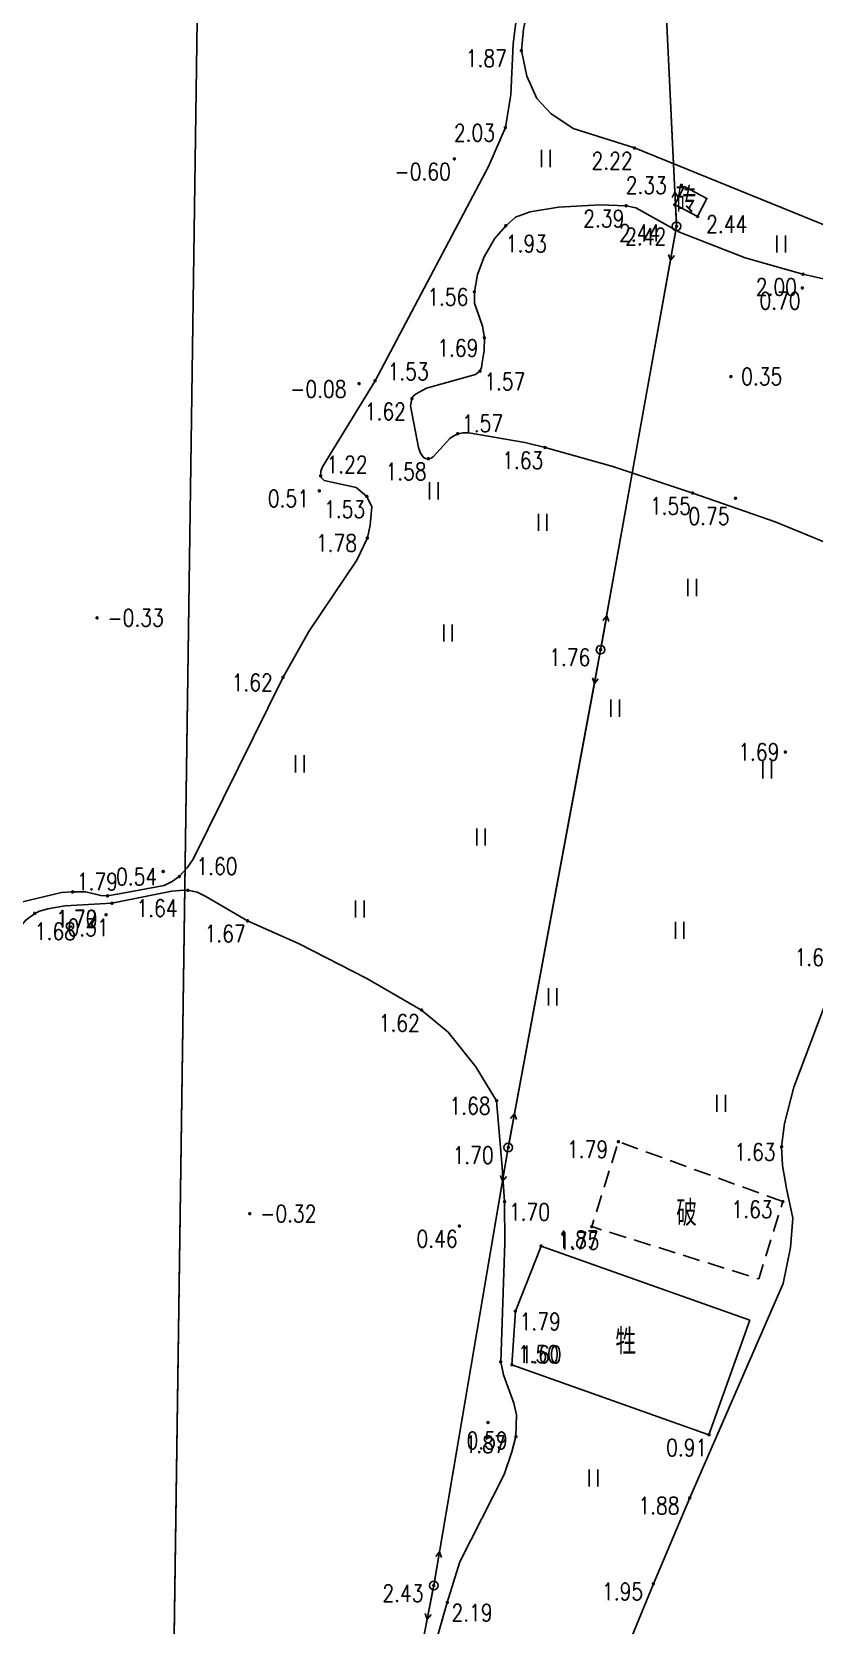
# Model space of a CAD drawing. Extents: x 500064 to 501389, y 2542464 to 2545400.
# Drawn here: x 500775.9 to 500821.5, y 2543728.4 to 2543821.3 of the extents above; entities that cross this region are included whole.
import ezdxf
from ezdxf.enums import TextEntityAlignment as Align

# ---------------------------------------------------------------- set-up
doc = ezdxf.new("R2010")
doc.units = 0
doc.header["$LTSCALE"] = 0.5
doc.linetypes.add('X5', pattern=[3, 2, -1])
doc.layers.get('0').update_dxf_attribs({"linetype": 'CONTINUOUS', "lineweight": 5})
doc.layers.add('GCD', color=8, linetype='CONTINUOUS')
doc.layers.add('地形图', color=8, linetype='CONTINUOUS')
doc.styles.add('HZ', font='romans.shx', dxfattribs={"width": 0.8, "bigfont": 'hztxt.shx'})
doc.linetypes.add('10421', pattern='A,2,[150,AAA.SHX,S=1,R=0,X=0,Y=1],1e-11', length=2)

# ---------------------------------------------------------------- blocks, each defined once
blk = doc.blocks.new('GC200')
at = {"linetype": 'Continuous', "const_width": 0.2, "flags": 128}
blk.add_lwpolyline([(-0.1, 0, 1), (0.1, 0, 1)], format="xyb", close=True, dxfattribs=at)
blk = doc.blocks.new('gc013b')
at = {"linetype": 'Continuous'}
blk.add_line((0.5, 0), (4, 0), dxfattribs=at)
at = {"linetype": 'Continuous', "flags": 128}
blk.add_lwpolyline([(3.39, 0.35), (4, 0), (3.39, -0.35)], dxfattribs=at)
blk = doc.blocks.new('gc170')
at = {"linetype": 'Continuous'}
blk.add_circle((0, 0), 0.5, dxfattribs=at)
blk = doc.blocks.new('gc121')
for p, q in [((-0.5, -1), (-0.5, 1)), ((0.5, -1), (0.5, 1))]:
    blk.add_line(p, q)

msp = doc.modelspace()

# ---------------------------------------------------------------- linework, layer by layer
at = {"layer": '地形图', "color": 1, "linetype": 'Continuous'}
msp.add_line((500783.697, 2543692.777), (500786.954, 2543921.198), dxfattribs=at)
at = {"layer": '地形图', "linetype": 'Continuous'}
for p, q in [((500813.411, 2543811.99), (500811.808, 2543845.344)), ((500813.154, 2543808.023), (500809.429, 2543787.266)), ((500808.711, 2543783.331), (500804.052, 2543758.225)), ((500803.352, 2543754.287), (500799.677, 2543732.679)), ((500798.956, 2543728.745), (500795.138, 2543709.359))]:
    msp.add_line(p, q, dxfattribs=at)
at = {"layer": '地形图', "linetype": '10421', "flags": 128}
for points in [[(500782.837, 2543908.519), (500769.267, 2543914.156), (500759.448, 2543918.218), (500747.754, 2543922.636), (500731.638, 2543928.238), (500723.025, 2543931.205), (500718.091, 2543932.677), (500714.309, 2543933.416), (500710.854, 2543933.908), (500705.394, 2543933.718), (500704.586, 2543933.567), (500704.036, 2543933.345), (500703.351, 2543932.803), (500702.931, 2543932.236), (500699.34, 2543925.43), (500698.681, 2543923.504), (500698.329, 2543921.661), (500697.882, 2543915.109), (500697.503, 2543912.896), (500696.412, 2543910.968), (500696.412, 2543910.968), (500695.996, 2543909.971), (500695.626, 2543908.937), (500692.709, 2543898.328), (500692.494, 2543897.826), (500692.126, 2543897.393), (500691.791, 2543897.228), (500691.385, 2543897.161), (500688.865, 2543898.289), (500688.534, 2543898.318), (500688.314, 2543898.228), (500688.094, 2543898.059), (500687.957, 2543897.72), (500686.676, 2543894.787), (500686.137, 2543892.95), (500682.554, 2543876.417), (500680.625, 2543868.606), (500680.552, 2543867.873), (500680.527, 2543866.936), (500680.698, 2543865.124), (500682.727, 2543859.589), (500684.146, 2543853.685), (500684.282, 2543853.434), (500684.408, 2543853.246), (500684.748, 2543853.19), (500685.177, 2543853.325), (500686.2, 2543854.046), (500686.519, 2543854.161), (500686.813, 2543854.174), (500687.028, 2543854.131), (500687.274, 2543854.03), (500689.014, 2543852.719), (500689.126, 2543852.515), (500689.157, 2543852.273), (500689.14, 2543851.86), (500688.824, 2543851.52), (500688.784, 2543851.339), (500688.943, 2543851.137), (500690.061, 2543850.526), (500694.718, 2543848.384), (500698.217, 2543846.85), (500701.658, 2543845.59), (500706.487, 2543844.06), (500708.414, 2543843.56), (500711.042, 2543842.943), (500712.149, 2543842.569), (500713.198, 2543841.978), (500715.468, 2543840.063), (500716.166, 2543839.618), (500718.788, 2543838.246), (500719.556, 2543838.034), (500720.098, 2543837.957), (500720.683, 2543838.182), (500721.777, 2543839.268), (500721.989, 2543839.406), (500722.214, 2543839.465), (500722.534, 2543839.325), (500723.074, 2543838.856), (500723.144, 2543838.557), (500723.099, 2543838.203), (500722.168, 2543836.854), (500722.022, 2543836.307), (500722.142, 2543835.721), (500722.898, 2543834.415), (500723.107, 2543833.603), (500723.034, 2543833.074), (500722.849, 2543832.56), (500720.732, 2543828.454), (500719.81, 2543826.954), (500715.983, 2543822.988), (500715.399, 2543822.275), (500714.785, 2543821.366), (500714.171, 2543820.203), (500713.769, 2543819), (500713.447, 2543817.861), (500711.077, 2543806.253), (500709.061, 2543798.909), (500708.737, 2543797.435), (500708.659, 2543796.053), (500708.982, 2543791.195), (500708.956, 2543790.31), (500708.819, 2543788.518), (500708.858, 2543787.16), (500709.059, 2543786.558), (500709.29, 2543786.106), (500710.006, 2543785.717), (500711.614, 2543785.53), (500721.985, 2543786.026), (500725.684, 2543786.032), (500728.96, 2543785.823), (500730.891, 2543785.62), (500732.685, 2543785.311), (500733.942, 2543784.974), (500734.84, 2543784.623), (500741.462, 2543780.571), (500742.293, 2543779.925), (500743.017, 2543779.257), (500743.986, 2543777.996), (500745.283, 2543776.801), (500746.93, 2543775.811), (500750.254, 2543774.151), (500751.961, 2543773.577), (500760.078, 2543771.712), (500763.514, 2543770.807), (500764.925, 2543770.597), (500766.606, 2543770.408), (500772.834, 2543770.224), (500774.212, 2543770.319), (500777.615, 2543771.127), (500778.264, 2543771.169), (500779.036, 2543771.175), (500779.912, 2543770.964), (500780.304, 2543770.936), (500781.199, 2543771.1), (500783.614, 2543771.535), (500784.069, 2543771.765), (500784.49, 2543772.065), (500784.957, 2543772.577), (500785.294, 2543773.071), (500790.547, 2543783.684), (500792.054, 2543786.357), (500794.851, 2543790.521), (500795.465, 2543791.814), (500795.635, 2543792.569), (500795.727, 2543793.631), (500795.438, 2543794.233), (500794.82, 2543794.75), (500792.948, 2543795.171), (500792.798, 2543795.312), (500792.74, 2543795.437), (500792.745, 2543795.715), (500792.855, 2543795.954), (500795.917, 2543800.986), (500802.525, 2543813.48), (500803.517, 2543815.748), (500803.846, 2543817.688), (500803.975, 2543820.637), (500804.441, 2543824.387), (500804.695, 2543825.516), (500805.172, 2543827.455), (500811.764, 2543850.604), (500812.601, 2543853.513), (500817.328, 2543866.853), (500817.801, 2543868.77), (500817.657, 2543870.104), (500817.288, 2543871.053), (500815.749, 2543872.431), (500814.698, 2543873.094), (500810.743, 2543874.302), (500797.755, 2543877.778), (500795.376, 2543878.551), (500794.125, 2543879.295), (500793.424, 2543880.265), (500793.37, 2543881.614), (500793.505, 2543883.191), (500793.773, 2543891.762), (500793.495, 2543894.489), (500793.139, 2543896.894), (500790.282, 2543902.612), (500789.191, 2543904.296), (500788.009, 2543905.52), (500786.576, 2543906.451)], [(500706.529, 2543720.979), (500708.174, 2543720.499), (500709.745, 2543720.177), (500720.746, 2543719.883), (500722.586, 2543719.769), (500726.647, 2543719.513), (500732.644, 2543719.164), (500735.919, 2543718.846), (500738.058, 2543718.589), (500743.408, 2543717.631), (500744.995, 2543717.413), (500746.995, 2543717.201), (500760.419, 2543716.522), (500763.621, 2543716.181), (500769.344, 2543715.367), (500772.08, 2543715.103), (500772.748, 2543715.047), (500775.744, 2543715.105), (500778.164, 2543715.136), (500781.92, 2543715.039), (500784.234, 2543714.894), (500787, 2543714.575), (500787.895, 2543714.373), (500790.184, 2543713.683), (500791.043, 2543713.628), (500791.708, 2543713.781), (500792.15, 2543713.917), (500793.549, 2543714.617), (500794.534, 2543715.245), (500795.468, 2543716.071), (500796.661, 2543717.913), (500797.732, 2543720.091), (500798.372, 2543722.062), (500799.374, 2543727.125), (500800.126, 2543729.72), (500800.858, 2543732.095), (500803.447, 2543737.175), (500803.892, 2543738.504), (500804.137, 2543739.393), (500804.163, 2543740.655), (500804.022, 2543741.342), (500803.417, 2543742.995), (500803.246, 2543743.756), (500803.486, 2543750.691), (500803.476, 2543753.099), (500803.333, 2543755.106), (500803.006, 2543758.988), (500801.799, 2543760.973), (500800.188, 2543762.985), (500798.626, 2543764.274), (500795.442, 2543766.112), (500791.489, 2543768.134), (500788.471, 2543769.48), (500786.047, 2543770.907), (500785.534, 2543771.145), (500785.248, 2543771.214), (500784.991, 2543771.265), (500784.531, 2543771.256), (500784.049, 2543771.205), (500780.566, 2543770.502), (500777.837, 2543770.36), (500776.815, 2543770.187), (500776.335, 2543770.037), (500776.061, 2543769.914), (500775.536, 2543769.527), (500774.206, 2543767.977), (500773.884, 2543767.775), (500773.604, 2543767.688), (500773.051, 2543767.682), (500772.585, 2543767.729), (500755.788, 2543771.432), (500753.106, 2543772.135), (500749.477, 2543773.358), (500747.533, 2543774.108), (500745.86, 2543774.842), (500743.173, 2543776.386), (500742.52, 2543777.176), (500741.244, 2543779.813), (500740.76, 2543780.342), (500739.958, 2543780.89), (500736.777, 2543782.714), (500735.567, 2543783.254), (500734.871, 2543783.505), (500730.206, 2543784.607), (500728.934, 2543784.815), (500727.916, 2543784.906), (500726.198, 2543784.855), (500717.617, 2543784.129), (500712.892, 2543782.483), (500708.354, 2543779.408), (500704.932, 2543775.605), (500703.125, 2543771.764), (500702.321, 2543767.851), (500701.748, 2543763.612), (500701.6, 2543752.054), (500701.232, 2543748.217), (500700.381, 2543742.743), (500698.005, 2543732.182), (500697.874, 2543731.287), (500697.885, 2543730.639), (500697.99, 2543729.51), (500698.254, 2543728.338), (500698.633, 2543727.528), (500699.554, 2543726.418), (500699.942, 2543725.09), (500700.158, 2543724.447), (500700.715, 2543723.963), (500701.083, 2543723.681), (500701.833, 2543723.209), (500703.609, 2543722.202), (500704.511, 2543721.793)]]:
    msp.add_lwpolyline(points, close=True, dxfattribs=at)
at = {"layer": '地形图', "linetype": 'Continuous', "flags": 128}
for points in [[(500813.507, 2543809.992), (500811.712, 2543847.342), (500816.431, 2543871.485), (500822.707, 2543899.649), (500831.175, 2543929.31)], [(500813.507, 2543809.992), (500809.076, 2543785.297), (500803.687, 2543756.259), (500799.342, 2543730.707), (500794.752, 2543707.397), (500758.216, 2543714.651), (500735.919, 2543718.846), (500699.502, 2543726.227), (500661.202, 2543734.632)]]:
    msp.add_lwpolyline(points, dxfattribs=at)
at = {"layer": '地形图', "color": 1, "linetype": 'Continuous', "flags": 128}
msp.add_lwpolyline([(500783.672, 2543691.027), (500786.978, 2543922.947)], dxfattribs=at)
at = {"layer": '地形图', "linetype": '10421', "elevation": 2.195, "flags": 128}
msp.add_lwpolyline([(500853.217, 2543854.366), (500835.177, 2543862.446), (500828.205, 2543865.001), (500822.091, 2543866.728), (500820.627, 2543866.946), (500819.731, 2543866.658), (500818.723, 2543865.421), (500817.63, 2543862.936), (500814.345, 2543854.465), (500812.834, 2543850.475), (500810.037, 2543840.812), (500806.11, 2543828.506), (500805.727, 2543827.061), (500804.838, 2543822.68), (500804.572, 2543821.484), (500804.454, 2543820.243), (500804.763, 2543818.752), (500805.363, 2543817.456), (500806.181, 2543816.572), (500807.467, 2543815.699), (500811.048, 2543814.562), (500823.932, 2543809.334), (500831.71, 2543807.287), (500837.095, 2543805.632), (500841.314, 2543804.319), (500842.98, 2543803.988), (500843.969, 2543804.05), (500845.254, 2543804.769), (500846.002, 2543805.751), (500846.397, 2543806.937), (500846.68, 2543807.663), (500850.307, 2543816.108), (500852.774, 2543819.669), (500854.009, 2543822.113), (500855.249, 2543824.92), (500855.955, 2543828.514), (500856.069, 2543830.213), (500856.395, 2543835.008), (500856.705, 2543836.732), (500857.238, 2543838.892), (500858.524, 2543842.038), (500858.267, 2543843.708), (500857.558, 2543845.887), (500857.189, 2543847.422), (500855.442, 2543847.564), (500855.802, 2543852.036), (500854.822, 2543853.147)], close=True, dxfattribs=at)
at = {"layer": '地形图', "linetype": '10421', "flags": 128}
msp.add_lwpolyline([(500860.343, 2543851.928), (500860.047, 2543848.173), (500860.224, 2543843.871), (500860.586, 2543841.436), (500861.444, 2543839.235), (500862.157, 2543836.826), (500862.338, 2543834.809), (500861.901, 2543832.451), (500860.911, 2543830.439), (500859.128, 2543827.609), (500851.893, 2543817.011), (500850.945, 2543815.282), (500850.008, 2543813.394), (500847.518, 2543806.489), (500847.098, 2543805.734), (500846.64, 2543805.158), (500845.603, 2543804.195), (500844.63, 2543803.65), (500843.912, 2543803.41), (500843.033, 2543803.431), (500841.899, 2543803.694), (500838.886, 2543804.666), (500837.358, 2543805.028), (500836.219, 2543805.211), (500835.198, 2543805.278), (500833.319, 2543805.204), (500832.559, 2543805.261), (500831.069, 2543805.446), (500823.29, 2543806.657), (500820.881, 2543807.2), (500817.506, 2543808.162), (500813.685, 2543809.652), (500811.133, 2543811.063), (500810.562, 2543811.189), (500809.059, 2543811.24), (500806.627, 2543811.101), (500804.968, 2543810.83), (500804.108, 2543810.524), (500803.544, 2543810.028), (500802.875, 2543809.264), (500802.289, 2543808.208), (500801.898, 2543807.177), (500801.711, 2543806.174), (500801.722, 2543805.504), (500802.184, 2543804.167), (500802.293, 2543803.494), (500802.284, 2543802.744), (500802.173, 2543802.052), (500802.121, 2543801.759), (500802.038, 2543801.542), (500801.778, 2543801.351), (500798.924, 2543800.552), (500798.309, 2543800.226), (500798.148, 2543800.084), (500798.065, 2543799.938), (500797.985, 2543799.517), (500798.448, 2543797.098), (500798.544, 2543796.806), (500798.733, 2543796.507), (500798.851, 2543796.454), (500799.025, 2543796.436), (500799.182, 2543796.474), (500799.312, 2543796.541), (500800.273, 2543797.618), (500800.469, 2543797.754), (500800.737, 2543797.895), (500801.053, 2543797.953), (500801.388, 2543797.941), (500804.649, 2543797.386), (500805.832, 2543797.09), (500809.789, 2543795.991), (500814.45, 2543794.43), (500819.265, 2543792.747), (500823.708, 2543790.935), (500830.01, 2543788.428), (500830.42, 2543788.161), (500830.684, 2543787.752), (500830.717, 2543787.25), (500830.635, 2543786.574), (500828.876, 2543781.625), (500824.671, 2543771.397), (500823.392, 2543767.802), (500820.356, 2543759.78), (500819.801, 2543757.665), (500819.636, 2543756.3), (500819.695, 2543755.201), (500819.926, 2543753.871), (500820.289, 2543752.135), (500820.164, 2543750.426), (500819.733, 2543748.326), (500814.277, 2543735.818), (500812.157, 2543730.812), (500810.77, 2543727.398), (500810.197, 2543726.096), (500804.923, 2543715.593), (500801.135, 2543708.145), (500800.056, 2543706.559), (500799.568, 2543706.249), (500798.843, 2543705.997), (500797.404, 2543705.787), (500796.77, 2543705.817), (500796.121, 2543705.928), (500789.994, 2543708.502), (500787.543, 2543709.301), (500781.647, 2543711.482), (500775.489, 2543713.089), (500771.585, 2543714.053), (500760.307, 2543715.899), (500759.63, 2543715.908), (500759.318, 2543715.773), (500759.19, 2543715.596), (500759.132, 2543715.308), (500758.909, 2543712.025), (500758.852, 2543710.191), (500758.616, 2543704.913), (500758.641, 2543703.982), (500758.815, 2543703.42), (500759.291, 2543702.774), (500759.912, 2543702.198), (500760.502, 2543701.735), (500762.052, 2543700.977), (500767.871, 2543698.438), (500770.746, 2543697.33), (500775.392, 2543695.692), (500776.018, 2543695.527), (500776.429, 2543695.584), (500777.993, 2543696.026), (500778.308, 2543696.078), (500778.564, 2543696.038), (500778.801, 2543695.977), (500786.589, 2543693.437), (500788.881, 2543692.619), (500791.081, 2543691.701), (500793.057, 2543690.679), (500793.256, 2543690.443), (500793.444, 2543690.116), (500793.597, 2543689.678), (500793.583, 2543689.13), (500793.424, 2543688.696), (500792.696, 2543687.458), (500792.27, 2543686.532), (500789.308, 2543677.158), (500787.385, 2543672.284), (500786.233, 2543668.935), (500784.592, 2543662.504), (500783.42, 2543656.342), (500783.174, 2543653.102), (500783.306, 2543649.457), (500783.549, 2543647.984), (500784.91, 2543643.685), (500785.566, 2543641.799), (500786.043, 2543639.398), (500786.337, 2543637.109), (500786.169, 2543630.304), (500786.054, 2543629.794), (500785.868, 2543629.496), (500785.369, 2543629.434), (500784.87, 2543629.534), (500782.302, 2543630.056), (500780.179, 2543630.601), (500776.162, 2543631.868), (500773.51, 2543632.933), (500768.622, 2543635.33), (500764.488, 2543637.161), (500762.961, 2543637.683), (500760.591, 2543638.221), (500758.572, 2543638.617), (500757.477, 2543638.755), (500756.614, 2543638.711), (500754.644, 2543637.464), (500753.951, 2543637.222), (500749.75, 2543637.4), (500747.868, 2543637.509), (500747.238, 2543637.413), (500746.88, 2543637.207), (500746.726, 2543637.013), (500746.522, 2543636.579), (500746.314, 2543635.787), (500746.138, 2543635.303), (500745.946, 2543635.058), (500741.716, 2543632.814), (500739.79, 2543631.823), (500734.266, 2543628.917), (500733.774, 2543628.751), (500733.273, 2543628.674), (500733.04, 2543628.823), (500732.916, 2543629.01), (500732.441, 2543630.626), (500732.355, 2543630.78), (500732.197, 2543630.906), (500731.749, 2543631.013), (500731.241, 2543631.002), (500724.288, 2543630.447), (500712.949, 2543630.645), (500711.325, 2543630.634), (500700.435, 2543629.704), (500690.727, 2543628.745), (500688.358, 2543628.605), (500683.424, 2543628.311), (500679.368, 2543628.16), (500675.508, 2543628.369), (500672.672, 2543628.904), (500670.448, 2543629.513), (500669.135, 2543630.089), (500666.228, 2543631.331), (500663.88, 2543632.429), (500662.231, 2543633.593), (500661.28, 2543634.705), (500660.618, 2543636.077), (500659.469, 2543640.107), (500658.985, 2543641.512), (500658.469, 2543642.778), (500656.226, 2543646.444), (500655.177, 2543647.656), (500648.572, 2543653.759), (500648.131, 2543654.519), (500647.792, 2543655.337), (500647.668, 2543656.082), (500647.599, 2543656.926), (500648.349, 2543665.451), (500648.591, 2543668.017), (500648.598, 2543669.946), (500648.074, 2543678.756), (500648.063, 2543679.504), (500648.153, 2543680.673), (500648.66, 2543685.231), (500649.522, 2543690.364), (500649.605, 2543691.42), (500649.602, 2543692.247), (500649.394, 2543692.709), (500649.152, 2543693.058), (500639.722, 2543698.395), (500639.047, 2543698.96), (500638.606, 2543699.429), (500638.363, 2543700.114), (500638.123, 2543701.005), (500637.19, 2543705.892), (500637.056, 2543707.165), (500637.173, 2543709.494), (500637.972, 2543713.611), (500638.014, 2543714.168), (500637.897, 2543715.46), (500637.016, 2543719.21), (500636.885, 2543720.059), (500636.661, 2543722.165), (500636.162, 2543732.418), (500636.259, 2543733.964), (500636.438, 2543735.027), (500636.684, 2543735.902), (500637.752, 2543739.042), (500640.183, 2543744.392), (500644.069, 2543753.036), (500646.886, 2543758.268), (500646.946, 2543758.764), (500646.947, 2543759.128), (500646.805, 2543759.441), (500646.535, 2543759.695), (500644.538, 2543760.65)], dxfattribs=at)
at = {"layer": '地形图', "linetype": 'Continuous', "flags": 128}
for points in [[(500814.733, 2543810.565), (500813.402, 2543811.255), (500813.943, 2543812.308), (500815.276, 2543811.623)], [(500817.775, 2543746.189), (500805.603, 2543750.511), (500804.1, 2543746.708), (500803.899, 2543743.585), (500815.4, 2543739.501)]]:
    msp.add_lwpolyline(points, close=True, dxfattribs=at)
at = {"layer": '地形图', "linetype": 'X5', "flags": 128}
msp.add_lwpolyline([(500819.709, 2543753.1), (500810.113, 2543756.598), (500808.561, 2543751.641), (500818.298, 2543748.593)], close=True, dxfattribs=at)

# ---------------------------------------------------------------- block references
at = {"layer": '地形图', "linetype": 'Continuous'}
ref = msp.add_blockref('GC200', (500804.454, 2543820.243, 1.871), dxfattribs=dict(at, xscale=0.5, yscale=0.5, zscale=0.5))
ref.add_attrib('height', '1.87', dxfattribs={"layer": 'GCD', "linetype": 'Continuous', "height": 1, "style": 'HZ', "width": 0.8}).set_placement((500801.204, 2543819.793, 1.87), align=Align.MIDDLE_LEFT)
ref = msp.add_blockref('GC200', (500803.517, 2543815.748, 2.025), dxfattribs=dict(at, xscale=0.5, yscale=0.5, zscale=0.5))
ref.add_attrib('height', '2.03', dxfattribs={"layer": 'GCD', "linetype": 'Continuous', "height": 1, "style": 'HZ', "width": 0.8}).set_placement((500800.517, 2543815.448, 2.03), align=Align.MIDDLE_LEFT)
ref = msp.add_blockref('GC200', (500800.544, 2543813.927, -0.596), dxfattribs=dict(at, xscale=0.5, yscale=0.5, zscale=0.5))
ref.add_attrib('height', '-0.60', dxfattribs={"layer": 'GCD', "linetype": 'Continuous', "height": 1, "style": 'HZ', "width": 0.8}).set_placement((500797.044, 2543813.177, -0.6), align=Align.MIDDLE_LEFT)
at = {"layer": '地形图', "linetype": 'Continuous', "xscale": 0.5, "yscale": 0.5}
for name, p in [('gc121', (500805.881, 2543813.949)), ('gc170', (500813.507, 2543809.992)), ('gc121', (500819.605, 2543808.958)), ('gc121', (500799.346, 2543794.559)), ('gc121', (500805.695, 2543792.721)), ('gc121', (500814.417, 2543788.926)), ('gc121', (500800.172, 2543786.273)), ('gc170', (500809.076, 2543785.297)), ('gc121', (500809.93, 2543781.882)), ('gc121', (500791.526, 2543778.634)), ('gc121', (500818.791, 2543778.287)), ('gc121', (500802.096, 2543774.375)), ('gc121', (500795.022, 2543770.17)), ('gc121', (500813.689, 2543768.923)), ('gc121', (500806.28, 2543765.049)), ('gc121', (500816.109, 2543758.836)), ('gc170', (500803.687, 2543756.259)), ('gc121', (500808.666, 2543736.978)), ('gc170', (500799.342, 2543730.707))]:
    msp.add_blockref(name, p, dxfattribs=at)
at = {"layer": '地形图', "linetype": 'Continuous'}
ref = msp.add_blockref('GC200', (500811.048, 2543814.562, 2.216), dxfattribs=dict(at, xscale=0.5, yscale=0.5, zscale=0.5))
ref.add_attrib('height', '2.22', dxfattribs={"layer": 'GCD', "linetype": 'Continuous', "height": 1, "style": 'HZ', "width": 0.8}).set_placement((500808.548, 2543813.812, 2.22), align=Align.MIDDLE_LEFT)
ref = msp.add_blockref('GC200', (500813.789, 2543812.387, 2.33), dxfattribs=dict(at, xscale=0.5, yscale=0.5, zscale=0.5))
ref.add_attrib('height', '2.33', dxfattribs={"layer": 'GCD', "linetype": 'Continuous', "height": 1, "style": 'HZ', "width": 0.8}).set_placement((500810.539, 2543812.387, 2.33), align=Align.MIDDLE_LEFT)
ref = msp.add_blockref('GC200', (500810.562, 2543811.189, 2.385), dxfattribs=dict(at, xscale=0.5, yscale=0.5, zscale=0.5))
ref.add_attrib('height', '2.39', dxfattribs={"layer": 'GCD', "linetype": 'Continuous', "height": 1, "style": 'HZ', "width": 0.8}).set_placement((500808.062, 2543810.439, 2.39), align=Align.MIDDLE_LEFT)
ref = msp.add_blockref('GC200', (500813.402, 2543811.255, 2.443), dxfattribs=dict(at, xscale=0.5, yscale=0.5, zscale=0.5))
ref.add_attrib('height', '2.44', dxfattribs={"layer": 'GCD', "linetype": 'Continuous', "height": 1, "style": 'HZ', "width": 0.8}).set_placement((500810.152, 2543809.605, 2.44), align=Align.MIDDLE_LEFT)
at = {"layer": '地形图', "linetype": 'Continuous', "yscale": 0.5}
for p, xscale, rotation in [((500813.507, 2543809.992), 0.5000000001911297, 92.7514552664278), ((500813.507, 2543809.992), 0.500000000013426, 259.8277166924616), ((500809.076, 2543785.297), 0.500000000013426, 79.82771669246156), ((500809.076, 2543785.297), 0.5000000000919803, 259.4864092807516), ((500803.687, 2543756.259), 0.5000000000919803, 79.48640928075156), ((500803.687, 2543756.259), 0.4999999999976895, 260.3494266713024), ((500799.342, 2543730.707), 0.4999999999976895, 80.34942667130234), ((500799.342, 2543730.707), 0.5000000001771112, 258.8603368070073)]:
    msp.add_blockref('gc013b', p, dxfattribs=dict(at, xscale=xscale, rotation=rotation))
at = {"layer": '地形图', "linetype": 'Continuous'}
ref = msp.add_blockref('GC200', (500814.733, 2543810.565, 2.44), dxfattribs=dict(at, xscale=0.5, yscale=0.5, zscale=0.5))
ref.add_attrib('height', '2.44', dxfattribs={"layer": 'GCD', "linetype": 'Continuous', "height": 1, "style": 'HZ', "width": 0.8}).set_placement((500815.233, 2543810.115, 2.44), align=Align.MIDDLE_LEFT)
ref = msp.add_blockref('GC200', (500803.544, 2543810.028, 1.928), dxfattribs=dict(at, xscale=0.5, yscale=0.5, zscale=0.5))
ref.add_attrib('height', '1.93', dxfattribs={"layer": 'GCD', "linetype": 'Continuous', "height": 1, "style": 'HZ', "width": 0.8}).set_placement((500803.544, 2543808.978, 1.93), align=Align.MIDDLE_LEFT)
ref = msp.add_blockref('GC200', (500813.507, 2543809.992, 2.415), dxfattribs=dict(at, xscale=0.5, yscale=0.5, zscale=0.5))
ref.add_attrib('height', '2.42', dxfattribs={"layer": 'GCD', "linetype": 'Continuous', "height": 1, "style": 'HZ', "width": 0.8}).set_placement((500810.507, 2543809.392, 2.42), align=Align.MIDDLE_LEFT)
ref = msp.add_blockref('GC200', (500820.881, 2543807.2, 1.995), dxfattribs=dict(at, xscale=0.5, yscale=0.5, zscale=0.5))
ref.add_attrib('height', '2.00', dxfattribs={"layer": 'GCD', "linetype": 'Continuous', "height": 1, "style": 'HZ', "width": 0.8}).set_placement((500818.131, 2543806.45, 2), align=Align.MIDDLE_LEFT)
ref = msp.add_blockref('GC200', (500820.846, 2543806.397, 0.703), dxfattribs=dict(at, xscale=0.5, yscale=0.5, zscale=0.5))
ref.add_attrib('height', '0.70', dxfattribs={"layer": 'GCD', "linetype": 'Continuous', "height": 1, "style": 'HZ', "width": 0.8}).set_placement((500818.346, 2543805.647, 0.7), align=Align.MIDDLE_LEFT)
ref = msp.add_blockref('GC200', (500801.711, 2543806.174, 1.558), dxfattribs=dict(at, xscale=0.5, yscale=0.5, zscale=0.5))
ref.add_attrib('height', '1.56', dxfattribs={"layer": 'GCD', "linetype": 'Continuous', "height": 1, "style": 'HZ', "width": 0.8}).set_placement((500798.961, 2543805.874, 1.56), align=Align.MIDDLE_LEFT)
ref = msp.add_blockref('GC200', (500802.293, 2543803.494, 1.687), dxfattribs=dict(at, xscale=0.5, yscale=0.5, zscale=0.5))
ref.add_attrib('height', '1.69', dxfattribs={"layer": 'GCD', "linetype": 'Continuous', "height": 1, "style": 'HZ', "width": 0.8}).set_placement((500799.543, 2543802.894, 1.69), align=Align.MIDDLE_LEFT)
ref = msp.add_blockref('GC200', (500795.917, 2543800.986, 1.531), dxfattribs=dict(at, xscale=0.5, yscale=0.5, zscale=0.5))
ref.add_attrib('height', '1.53', dxfattribs={"layer": 'GCD', "linetype": 'Continuous', "height": 1, "style": 'HZ', "width": 0.8}).set_placement((500796.649, 2543801.525, 1.53), align=Align.MIDDLE_LEFT)
ref = msp.add_blockref('GC200', (500794.985, 2543800.816, -0.084), dxfattribs=dict(at, xscale=0.5, yscale=0.5, zscale=0.5))
ref.add_attrib('height', '-0.08', dxfattribs={"layer": 'GCD', "linetype": 'Continuous', "height": 1, "style": 'HZ', "width": 0.8}).set_placement((500790.955, 2543800.497, -0.084), align=Align.MIDDLE_LEFT)
ref = msp.add_blockref('GC200', (500802.038, 2543801.542, 1.568), dxfattribs=dict(at, xscale=0.5, yscale=0.5, zscale=0.5))
ref.add_attrib('height', '1.57', dxfattribs={"layer": 'GCD', "linetype": 'Continuous', "height": 1, "style": 'HZ', "width": 0.8}).set_placement((500802.288, 2543800.942, 1.57), align=Align.MIDDLE_LEFT)
ref = msp.add_blockref('GC200', (500816.676, 2543801.228, 0.35), dxfattribs=dict(at, xscale=0.5, yscale=0.5, zscale=0.5))
ref.add_attrib('height', '0.35', dxfattribs={"layer": 'GCD', "linetype": 'Continuous', "height": 1, "style": 'HZ', "width": 0.8}).set_placement((500817.276, 2543801.228, 0.35), align=Align.MIDDLE_LEFT)
ref = msp.add_blockref('GC200', (500798.065, 2543799.938, 1.622), dxfattribs=dict(at, xscale=0.5, yscale=0.5, zscale=0.5))
ref.add_attrib('height', '1.62', dxfattribs={"layer": 'GCD', "linetype": 'Continuous', "height": 1, "style": 'HZ', "width": 0.8}).set_placement((500795.315, 2543799.188, 1.62), align=Align.MIDDLE_LEFT)
ref = msp.add_blockref('GC200', (500800.737, 2543797.895, 1.569), dxfattribs=dict(at, xscale=0.5, yscale=0.5, zscale=0.5))
ref.add_attrib('height', '1.57', dxfattribs={"layer": 'GCD', "linetype": 'Continuous', "height": 1, "style": 'HZ', "width": 0.8}).set_placement((500800.987, 2543798.495, 1.57), align=Align.MIDDLE_LEFT)
ref = msp.add_blockref('GC200', (500805.832, 2543797.09, 1.627), dxfattribs=dict(at, xscale=0.5, yscale=0.5, zscale=0.5))
ref.add_attrib('height', '1.63', dxfattribs={"layer": 'GCD', "linetype": 'Continuous', "height": 1, "style": 'HZ', "width": 0.8}).set_placement((500803.332, 2543796.34, 1.63), align=Align.MIDDLE_LEFT)
ref = msp.add_blockref('GC200', (500792.74, 2543795.437, 1.222), dxfattribs=dict(at, xscale=0.5, yscale=0.5, zscale=0.5))
ref.add_attrib('height', '1.22', dxfattribs={"layer": 'GCD', "linetype": 'Continuous', "height": 1, "style": 'HZ', "width": 0.8}).set_placement((500793.082, 2543796.091, 1.22), align=Align.MIDDLE_LEFT)
ref = msp.add_blockref('GC200', (500799.025, 2543796.436, 1.579), dxfattribs=dict(at, xscale=0.5, yscale=0.5, zscale=0.5))
ref.add_attrib('height', '1.58', dxfattribs={"layer": 'GCD', "linetype": 'Continuous', "height": 1, "style": 'HZ', "width": 0.8}).set_placement((500796.525, 2543795.686, 1.58), align=Align.MIDDLE_LEFT)
ref = msp.add_blockref('GC200', (500792.662, 2543794.563, 0.514), dxfattribs=dict(at, xscale=0.5, yscale=0.5, zscale=0.5))
ref.add_attrib('height', '0.51', dxfattribs={"layer": 'GCD', "linetype": 'Continuous', "height": 1, "style": 'HZ', "width": 0.8}).set_placement((500789.662, 2543794.113, 0.51), align=Align.MIDDLE_LEFT)
ref = msp.add_blockref('GC200', (500814.45, 2543794.43, 1.546), dxfattribs=dict(at, xscale=0.5, yscale=0.5, zscale=0.5))
ref.add_attrib('height', '1.55', dxfattribs={"layer": 'GCD', "linetype": 'Continuous', "height": 1, "style": 'HZ', "width": 0.8}).set_placement((500811.95, 2543793.68, 1.55), align=Align.MIDDLE_LEFT)
ref = msp.add_blockref('GC200', (500795.438, 2543794.233, 1.533), dxfattribs=dict(at, xscale=0.5, yscale=0.5, zscale=0.5))
ref.add_attrib('height', '1.53', dxfattribs={"layer": 'GCD', "linetype": 'Continuous', "height": 1, "style": 'HZ', "width": 0.8}).set_placement((500792.938, 2543793.483, 1.53), align=Align.MIDDLE_LEFT)
ref = msp.add_blockref('GC200', (500816.946, 2543794.131, 0.753), dxfattribs=dict(at, xscale=0.5, yscale=0.5, zscale=0.5))
ref.add_attrib('height', '0.75', dxfattribs={"layer": 'GCD', "linetype": 'Continuous', "height": 1, "style": 'HZ', "width": 0.8}).set_placement((500814.196, 2543793.081, 0.75), align=Align.MIDDLE_LEFT)
ref = msp.add_blockref('GC200', (500795.465, 2543791.814, 1.777), dxfattribs=dict(at, xscale=0.5, yscale=0.5, zscale=0.5))
ref.add_attrib('height', '1.78', dxfattribs={"layer": 'GCD', "linetype": 'Continuous', "height": 1, "style": 'HZ', "width": 0.8}).set_placement((500792.465, 2543791.514, 1.78), align=Align.MIDDLE_LEFT)
ref = msp.add_blockref('GC200', (500779.696, 2543787.153, -0.33), dxfattribs=dict(at, xscale=0.5, yscale=0.5, zscale=0.5))
ref.add_attrib('height', '-0.33', dxfattribs={"layer": 'GCD', "linetype": 'Continuous', "height": 1, "style": 'HZ', "width": 0.8}).set_placement((500780.296, 2543787.153, -0.33), align=Align.MIDDLE_LEFT)
ref = msp.add_blockref('GC200', (500809.076, 2543785.297, 1.76), dxfattribs=dict(at, xscale=0.5, yscale=0.5, zscale=0.5))
ref.add_attrib('height', '1.76', dxfattribs={"layer": 'GCD', "linetype": 'Continuous', "height": 1, "style": 'HZ', "width": 0.8}).set_placement((500806.076, 2543784.847, 1.76), align=Align.MIDDLE_LEFT)
ref = msp.add_blockref('GC200', (500790.547, 2543783.684, 1.616), dxfattribs=dict(at, xscale=0.5, yscale=0.5, zscale=0.5))
ref.add_attrib('height', '1.62', dxfattribs={"layer": 'GCD', "linetype": 'Continuous', "height": 1, "style": 'HZ', "width": 0.8}).set_placement((500787.547, 2543783.384, 1.62), align=Align.MIDDLE_LEFT)
ref = msp.add_blockref('GC200', (500819.857, 2543779.326, 1.69), dxfattribs=dict(at, xscale=0.5, yscale=0.5, zscale=0.5))
ref.add_attrib('height', '1.69', dxfattribs={"layer": 'GCD', "linetype": 'Continuous', "height": 1, "style": 'HZ', "width": 0.8}).set_placement((500817.107, 2543779.326, 1.69), align=Align.MIDDLE_LEFT)
ref = msp.add_blockref('GC200', (500784.49, 2543772.065, 1.598), dxfattribs=dict(at, xscale=0.5, yscale=0.5, zscale=0.5))
ref.add_attrib('height', '1.60', dxfattribs={"layer": 'GCD', "linetype": 'Continuous', "height": 1, "style": 'HZ', "width": 0.8}).set_placement((500785.49, 2543772.665, 1.6), align=Align.MIDDLE_LEFT)
ref = msp.add_blockref('GC200', (500778.264, 2543771.169, 1.787), dxfattribs=dict(at, xscale=0.5, yscale=0.5, zscale=0.5))
ref.add_attrib('height', '1.79', dxfattribs={"layer": 'GCD', "linetype": 'Continuous', "height": 1, "style": 'HZ', "width": 0.8}).set_placement((500778.514, 2543771.769, 1.79), align=Align.MIDDLE_LEFT)
ref = msp.add_blockref('GC200', (500783.552, 2543772.358, 0.542), dxfattribs=dict(at, xscale=0.5, yscale=0.5, zscale=0.5))
ref.add_attrib('height', '0.54', dxfattribs={"layer": 'GCD', "linetype": 'Continuous', "height": 1, "style": 'HZ', "width": 0.8}).set_placement((500780.802, 2543772.058, 0.54), align=Align.MIDDLE_LEFT)
ref = msp.add_blockref('GC200', (500784.991, 2543771.265, 1.637), dxfattribs=dict(at, xscale=0.5, yscale=0.5, zscale=0.5))
ref.add_attrib('height', '1.64', dxfattribs={"layer": 'GCD', "linetype": 'Continuous', "height": 1, "style": 'HZ', "width": 0.8}).set_placement((500781.991, 2543770.215, 1.64), align=Align.MIDDLE_LEFT)
ref = msp.add_blockref('GC200', (500780.304, 2543770.936, 1.719), dxfattribs=dict(at, xscale=0.5, yscale=0.5, zscale=0.5))
ref.add_attrib('height', '1.72', dxfattribs={"layer": 'GCD', "linetype": 'Continuous', "height": 1, "style": 'HZ', "width": 0.8}).set_placement((500777.304, 2543769.586, 1.72), align=Align.MIDDLE_LEFT)
ref = msp.add_blockref('GC200', (500780.566, 2543770.502, 1.704), dxfattribs=dict(at, xscale=0.5, yscale=0.5, zscale=0.5))
ref.add_attrib('height', '1.70', dxfattribs={"layer": 'GCD', "linetype": 'Continuous', "height": 1, "style": 'HZ', "width": 0.8}).set_placement((500777.316, 2543769.602, 1.7), align=Align.MIDDLE_LEFT)
ref = msp.add_blockref('GC200', (500776.061, 2543769.914, 1.681), dxfattribs=dict(at, xscale=0.5, yscale=0.5, zscale=0.5))
ref.add_attrib('height', '1.68', dxfattribs={"layer": 'GCD', "linetype": 'Continuous', "height": 1, "style": 'HZ', "width": 0.8}).set_placement((500776.061, 2543768.864, 1.68), align=Align.MIDDLE_LEFT)
ref = msp.add_blockref('GC200', (500780.22, 2543769.837, 0.309), dxfattribs=dict(at, xscale=0.5, yscale=0.5, zscale=0.5))
ref.add_attrib('height', '0.31', dxfattribs={"layer": 'GCD', "linetype": 'Continuous', "height": 1, "style": 'HZ', "width": 0.8}).set_placement((500777.97, 2543769.087, 0.31), align=Align.MIDDLE_LEFT)
ref = msp.add_blockref('GC200', (500788.471, 2543769.48, 1.673), dxfattribs=dict(at, xscale=0.5, yscale=0.5, zscale=0.5))
ref.add_attrib('height', '1.67', dxfattribs={"layer": 'GCD', "linetype": 'Continuous', "height": 1, "style": 'HZ', "width": 0.8}).set_placement((500785.971, 2543768.73, 1.67), align=Align.MIDDLE_LEFT)
ref = msp.add_blockref('GC200', (500823.392, 2543767.802, 1.658), dxfattribs=dict(at, xscale=0.5, yscale=0.5, zscale=0.5))
ref.add_attrib('height', '1.66', dxfattribs={"layer": 'GCD', "linetype": 'Continuous', "height": 1, "style": 'HZ', "width": 0.8}).set_placement((500820.392, 2543767.352, 1.66), align=Align.MIDDLE_LEFT)
ref = msp.add_blockref('GC200', (500798.626, 2543764.274, 1.621), dxfattribs=dict(at, xscale=0.5, yscale=0.5, zscale=0.5))
ref.add_attrib('height', '1.62', dxfattribs={"layer": 'GCD', "linetype": 'Continuous', "height": 1, "style": 'HZ', "width": 0.8}).set_placement((500796.126, 2543763.524, 1.62), align=Align.MIDDLE_LEFT)
ref = msp.add_blockref('GC200', (500803.006, 2543758.988, 1.683), dxfattribs=dict(at, xscale=0.5, yscale=0.5, zscale=0.5))
ref.add_attrib('height', '1.68', dxfattribs={"layer": 'GCD', "linetype": 'Continuous', "height": 1, "style": 'HZ', "width": 0.8}).set_placement((500800.256, 2543758.688, 1.68), align=Align.MIDDLE_LEFT)
ref = msp.add_blockref('GC200', (500803.687, 2543756.259, 1.696), dxfattribs=dict(at, xscale=0.5, yscale=0.5, zscale=0.5))
ref.add_attrib('height', '1.70', dxfattribs={"layer": 'GCD', "linetype": 'Continuous', "height": 1, "style": 'HZ', "width": 0.8}).set_placement((500800.437, 2543755.809, 1.7), align=Align.MIDDLE_LEFT)
ref = msp.add_blockref('GC200', (500810.113, 2543756.598, 1.791), dxfattribs=dict(at, xscale=0.5, yscale=0.5, zscale=0.5))
ref.add_attrib('height', '1.79', dxfattribs={"layer": 'GCD', "linetype": 'Continuous', "height": 1, "style": 'HZ', "width": 0.8}).set_placement((500807.113, 2543756.148, 1.79), align=Align.MIDDLE_LEFT)
ref = msp.add_blockref('GC200', (500819.636, 2543756.3, 1.633), dxfattribs=dict(at, xscale=0.5, yscale=0.5, zscale=0.5))
ref.add_attrib('height', '1.63', dxfattribs={"layer": 'GCD', "linetype": 'Continuous', "height": 1, "style": 'HZ', "width": 0.8}).set_placement((500816.886, 2543756, 1.63), align=Align.MIDDLE_LEFT)
ref = msp.add_blockref('GC200', (500788.606, 2543752.398, -0.32), dxfattribs=dict(at, xscale=0.5, yscale=0.5, zscale=0.5))
ref.add_attrib('height', '-0.32', dxfattribs={"layer": 'GCD', "linetype": 'Continuous', "height": 1, "style": 'HZ', "width": 0.8}).set_placement((500789.206, 2543752.398, -0.32), align=Align.MIDDLE_LEFT)
ref = msp.add_blockref('GC200', (500803.476, 2543753.099, 1.701), dxfattribs=dict(at, xscale=0.5, yscale=0.5, zscale=0.5))
ref.add_attrib('height', '1.70', dxfattribs={"layer": 'GCD', "linetype": 'Continuous', "height": 1, "style": 'HZ', "width": 0.8}).set_placement((500803.726, 2543752.499, 1.7), align=Align.MIDDLE_LEFT)
ref = msp.add_blockref('GC200', (500819.709, 2543753.1, 1.63), dxfattribs=dict(at, xscale=0.5, yscale=0.5, zscale=0.5))
ref.add_attrib('height', '1.63', dxfattribs={"layer": 'GCD', "linetype": 'Continuous', "height": 1, "style": 'HZ', "width": 0.8}).set_placement((500816.709, 2543752.65, 1.63), align=Align.MIDDLE_LEFT)
ref = msp.add_blockref('GC200', (500800.834, 2543751.678, 0.46), dxfattribs=dict(at, xscale=0.5, yscale=0.5, zscale=0.5))
ref.add_attrib('height', '0.46', dxfattribs={"layer": 'GCD', "linetype": 'Continuous', "height": 1, "style": 'HZ', "width": 0.8}).set_placement((500798.334, 2543750.928, 0.46), align=Align.MIDDLE_LEFT)
ref = msp.add_blockref('GC200', (500808.561, 2543751.641, 1.868), dxfattribs=dict(at, xscale=0.5, yscale=0.5, zscale=0.5))
ref.add_attrib('height', '1.87', dxfattribs={"layer": 'GCD', "linetype": 'Continuous', "height": 1, "style": 'HZ', "width": 0.8}).set_placement((500806.561, 2543750.891, 1.87), align=Align.MIDDLE_LEFT)
ref = msp.add_blockref('GC200', (500805.603, 2543750.511, 1.752), dxfattribs=dict(at, xscale=0.5, yscale=0.5, zscale=0.5))
ref.add_attrib('height', '1.75', dxfattribs={"layer": 'GCD', "linetype": 'Continuous', "height": 1, "style": 'HZ', "width": 0.8}).set_placement((500806.603, 2543750.811, 1.75), align=Align.MIDDLE_LEFT)
ref = msp.add_blockref('GC200', (500804.1, 2543746.708, 1.785), dxfattribs=dict(at, xscale=0.5, yscale=0.5, zscale=0.5))
ref.add_attrib('height', '1.79', dxfattribs={"layer": 'GCD', "linetype": 'Continuous', "height": 1, "style": 'HZ', "width": 0.8}).set_placement((500804.35, 2543746.108, 1.79), align=Align.MIDDLE_LEFT)
ref = msp.add_blockref('GC200', (500803.246, 2543743.756, 1.503), dxfattribs=dict(at, xscale=0.5, yscale=0.5, zscale=0.5))
ref.add_attrib('height', '1.50', dxfattribs={"layer": 'GCD', "linetype": 'Continuous', "height": 1, "style": 'HZ', "width": 0.8}).set_placement((500804.246, 2543744.206, 1.5), align=Align.MIDDLE_LEFT)
ref = msp.add_blockref('GC200', (500803.899, 2543743.585, 1.596), dxfattribs=dict(at, xscale=0.5, yscale=0.5, zscale=0.5))
ref.add_attrib('height', '1.60', dxfattribs={"layer": 'GCD', "linetype": 'Continuous', "height": 1, "style": 'HZ', "width": 0.8}).set_placement((500804.399, 2543744.185, 1.6), align=Align.MIDDLE_LEFT)
ref = msp.add_blockref('GC200', (500802.506, 2543740.216, 0.592), dxfattribs=dict(at, xscale=0.5, yscale=0.5, zscale=0.5))
ref.add_attrib('height', '0.59', dxfattribs={"layer": 'GCD', "linetype": 'Continuous', "height": 1, "style": 'HZ', "width": 0.8}).set_placement((500801.256, 2543739.166, 0.59), align=Align.MIDDLE_LEFT)
ref = msp.add_blockref('GC200', (500815.4, 2543739.501, 0.907), dxfattribs=dict(at, xscale=0.5, yscale=0.5, zscale=0.5))
ref.add_attrib('height', '0.91', dxfattribs={"layer": 'GCD', "linetype": 'Continuous', "height": 1, "style": 'HZ', "width": 0.8}).set_placement((500812.9, 2543738.751, 0.91), align=Align.MIDDLE_LEFT)
ref = msp.add_blockref('GC200', (500804.137, 2543739.393, 1.865), dxfattribs=dict(at, xscale=0.5, yscale=0.5, zscale=0.5))
ref.add_attrib('height', '1.87', dxfattribs={"layer": 'GCD', "linetype": 'Continuous', "height": 1, "style": 'HZ', "width": 0.8}).set_placement((500801.137, 2543738.943, 1.87), align=Align.MIDDLE_LEFT)
ref = msp.add_blockref('GC200', (500814.277, 2543735.818, 1.877), dxfattribs=dict(at, xscale=0.5, yscale=0.5, zscale=0.5))
ref.add_attrib('height', '1.88', dxfattribs={"layer": 'GCD', "linetype": 'Continuous', "height": 1, "style": 'HZ', "width": 0.8}).set_placement((500811.277, 2543735.368, 1.88), align=Align.MIDDLE_LEFT)
ref = msp.add_blockref('GC200', (500799.342, 2543730.707, 2.429), dxfattribs=dict(at, xscale=0.5, yscale=0.5, zscale=0.5))
ref.add_attrib('height', '2.43', dxfattribs={"layer": 'GCD', "linetype": 'Continuous', "height": 1, "style": 'HZ', "width": 0.8}).set_placement((500796.342, 2543730.257, 2.43), align=Align.MIDDLE_LEFT)
ref = msp.add_blockref('GC200', (500812.157, 2543730.812, 1.946), dxfattribs=dict(at, xscale=0.5, yscale=0.5, zscale=0.5))
ref.add_attrib('height', '1.95', dxfattribs={"layer": 'GCD', "linetype": 'Continuous', "height": 1, "style": 'HZ', "width": 0.8}).set_placement((500809.157, 2543730.362, 1.95), align=Align.MIDDLE_LEFT)
ref = msp.add_blockref('GC200', (500800.126, 2543729.72, 2.187), dxfattribs=dict(at, xscale=0.5, yscale=0.5, zscale=0.5))
ref.add_attrib('height', '2.19', dxfattribs={"layer": 'GCD', "linetype": 'Continuous', "height": 1, "style": 'HZ', "width": 0.8}).set_placement((500800.376, 2543729.12, 2.19), align=Align.MIDDLE_LEFT)

# ---------------------------------------------------------------- texts
at = {"layer": '地形图', "linetype": 'Continuous', "style": 'HZ', "width": 0.8}
msp.add_text('砖', height=1.5, dxfattribs=at).set_placement((500814.653, 2543811.52), align=Align.MIDDLE_RIGHT)
at = {"layer": '地形图', "linetype": 'X5', "style": 'HZ', "width": 0.8}
msp.add_text('破', height=1.5, dxfattribs=at).set_placement((500814.094, 2543752.509), align=Align.MIDDLE)
at = {"layer": '地形图', "linetype": 'Continuous', "style": 'HZ', "width": 0.8}
msp.add_text('牲', height=1.5, dxfattribs=at).set_placement((500810.546, 2543745.021), align=Align.MIDDLE)

doc.saveas('drawing.dxf')
